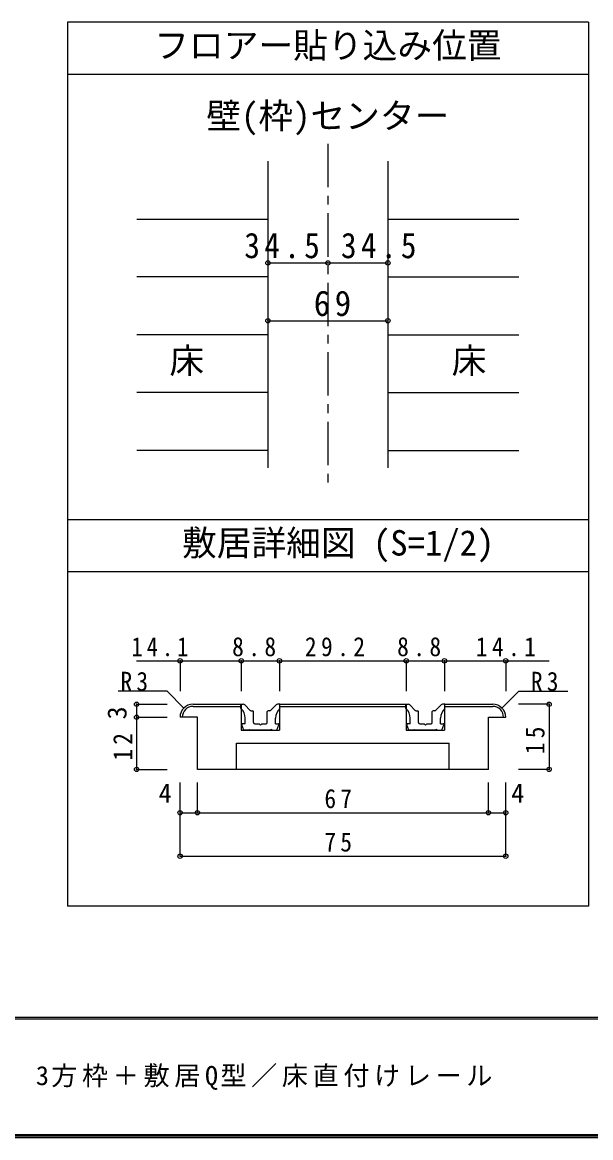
# Model space of a CAD drawing. Units: millimetres, scale not verified, with parts at other scales. Extents: x -973 to 977, y -718 to 696.
# Drawn here: x -394 to -67, y -701 to -58 of the extents above; entities that cross this region are included whole.
import ezdxf
from ezdxf.enums import TextEntityAlignment as Align

# ---------------------------------------------------------------- set-up
doc = ezdxf.new("R2010")
doc.units = ezdxf.units.MM
doc.header["$LTSCALE"] = 5
doc.header["$PDMODE"] = 32
doc.header["$PDSIZE"] = 2.5
doc.linetypes.add('CHAIN1', pattern=[8, 5, -1, 1, -1])
for name, color, linetype in [('0-1_通り芯', 4, 'CHAIN1'), ('0-3_仕上', 7, 'Continuous'), ('0-4_枠', 3, 'Continuous'), ('0-A_文字', 7, 'Continuous'), ('0-B_寸法', 7, 'Continuous'), ('1-4_枠', 3, 'Continuous'), ('1-7_金物', 7, 'Continuous'), ('1-B_ﾊｯﾁ', 7, 'Continuous'), ('F-1_通り芯', 6, 'Continuous'), ('F-A_寸法', 7, 'Continuous')]:
    doc.layers.add(name, color=color, linetype=linetype)
doc.styles.add('ＭＳ ゴシック', font='')
doc.styles.get('ＭＳ ゴシック').set_extended_font_data('MS Gothic')

msp = doc.modelspace()

# ---------------------------------------------------------------- linework, layer by layer
at = {"layer": '0-1_通り芯'}
msp.add_line((-218.347, -128.5), (-218.347, -325.007), dxfattribs=at)
at = {"layer": '0-3_仕上', "color": 4}
for p, q in [((-328.347, -171.801), (-252.847, -171.801)), ((-183.847, -171.801), (-108.347, -171.801)), ((-252.847, -205.103), (-328.347, -205.103)), ((-183.847, -205.103), (-108.347, -205.103)), ((-252.847, -238.404), (-328.347, -238.404)), ((-183.847, -238.404), (-108.347, -238.404)), ((-252.847, -271.706), (-328.347, -271.706)), ((-183.847, -271.706), (-108.347, -271.706)), ((-252.847, -305.007), (-328.347, -305.007)), ((-183.847, -305.007), (-108.347, -305.007))]:
    msp.add_line(p, q, dxfattribs=at)
at = {"layer": '0-4_枠'}
for p, q in [((-252.847, -138.5), (-252.847, -315.007)), ((-183.847, -138.5), (-183.847, -315.007))]:
    msp.add_line(p, q, dxfattribs=at)
at = {"layer": '0-A_文字', "color": 3}
for p, q in [((-68.347, -58.5), (-368.347, -58.5)), ((-368.347, -58.5), (-368.347, -567.5)), ((-68.347, -88.5), (-368.347, -88.5)), ((-68.347, -345.007), (-368.347, -345.007)), ((-68.347, -375.007), (-368.347, -375.007))]:
    msp.add_line(p, q, dxfattribs=at)
msp.add_lwpolyline([(-68.347, -58.5), (-68.347, -567.5), (-368.347, -567.5)], dxfattribs=at)
at = {"layer": '0-B_寸法', "color": 4}
for p, q in [((-252.847, -197.062), (-218.347, -197.062)), ((-218.347, -197.062), (-183.847, -197.062)), ((-252.847, -230.363), (-183.847, -230.363))]:
    msp.add_line(p, q, dxfattribs=at)
at = {"layer": '0-B_寸法'}
for p in [(-252.847, -197.062), (-218.347, -197.062), (-183.847, -197.062), (-252.847, -230.363), (-183.847, -230.363)]:
    msp.add_point(p, dxfattribs=at)
at = {"layer": '1-4_枠'}
for p, q in [((-295.978, -451.217), (-268.228, -451.217)), ((-295.978, -452.466), (-268.228, -452.466)), ((-268.228, -451.217), (-268.228, -466.217)), ((-246.228, -451.217), (-246.228, -466.217)), ((-246.228, -451.217), (-173.228, -451.217)), ((-246.228, -452.466), (-173.228, -452.466)), ((-173.228, -451.217), (-173.228, -466.217)), ((-151.228, -451.217), (-151.228, -466.217)), ((-151.228, -451.217), (-123.478, -451.217)), ((-151.228, -452.466), (-123.478, -452.466)), ((-293.478, -458.717), (-303.478, -458.717)), ((-293.478, -488.717), (-293.478, -458.717)), ((-125.978, -458.717), (-115.978, -458.717)), ((-125.978, -488.717), (-125.978, -458.717)), ((-268.228, -466.217), (-246.228, -466.217)), ((-173.228, -466.217), (-151.228, -466.217)), ((-148.478, -488.717), (-148.478, -473.716)), ((-125.978, -488.717), (-293.478, -488.717))]:
    msp.add_line(p, q, dxfattribs=at)
msp.add_lwpolyline([(-270.978, -488.717), (-270.978, -473.716), (-148.478, -473.716)], dxfattribs=at)
for centre, radius, start, end in [((-295.978, -458.717), 7.5, 90, 180), ((-295.978, -458.717), 6.25, 90, 180), ((-123.478, -458.717), 7.5, 0, 90), ((-123.478, -458.717), 6.25, 0, 90)]:
    msp.add_arc(centre, radius, start, end, dxfattribs=at)
at = {"layer": '1-7_金物'}
for p, q in [((-268.478, -451.217), (-267.121, -451.217)), ((-268.478, -453.717), (-268.478, -451.217)), ((-263.073, -454.747), (-266.237, -451.583)), ((-262.542, -454.967), (-261.728, -454.967)), ((-261.228, -461.717), (-261.228, -455.467)), ((-253.228, -461.717), (-253.228, -455.467)), ((-251.914, -454.967), (-252.728, -454.967)), ((-251.384, -454.747), (-248.219, -451.583)), ((-173.478, -451.217), (-172.121, -451.217)), ((-173.478, -453.717), (-173.478, -451.217)), ((-168.073, -454.747), (-171.237, -451.583)), ((-167.542, -454.967), (-166.728, -454.967)), ((-166.228, -461.717), (-166.228, -455.467)), ((-158.228, -461.717), (-158.228, -455.467)), ((-156.914, -454.967), (-157.728, -454.967)), ((-156.384, -454.747), (-153.219, -451.583)), ((-265.978, -462.467), (-267.478, -462.467)), ((-265.978, -462.467), (-265.978, -459.307)), ((-257.228, -463.217), (-256.478, -462.467)), ((-256.478, -462.467), (-253.978, -462.467)), ((-248.478, -462.467), (-248.478, -459.307)), ((-248.478, -462.467), (-246.978, -462.467)), ((-170.978, -462.467), (-172.478, -462.467)), ((-170.978, -462.467), (-170.978, -459.307)), ((-162.228, -463.217), (-161.478, -462.467)), ((-161.478, -462.467), (-158.978, -462.467)), ((-153.478, -462.467), (-153.478, -459.307)), ((-153.478, -462.467), (-151.978, -462.467)), ((-266.728, -466.217), (-267.943, -463.151)), ((-263.978, -466.217), (-266.728, -466.217)), ((-263.978, -466.217), (-263.478, -465.717)), ((-263.478, -465.717), (-262.978, -466.217)), ((-251.478, -466.217), (-262.978, -466.217)), ((-250.978, -465.717), (-251.478, -466.217)), ((-250.478, -466.217), (-250.978, -465.717)), ((-250.478, -466.217), (-247.728, -466.217)), ((-247.728, -466.217), (-246.513, -463.151)), ((-171.728, -466.217), (-172.943, -463.151)), ((-168.978, -466.217), (-171.728, -466.217)), ((-168.978, -466.217), (-168.478, -465.717)), ((-168.478, -465.717), (-167.978, -466.217)), ((-156.478, -466.217), (-167.978, -466.217)), ((-155.978, -465.717), (-156.478, -466.217)), ((-155.478, -466.217), (-155.978, -465.717)), ((-155.478, -466.217), (-152.728, -466.217)), ((-152.728, -466.217), (-151.513, -463.151))]:
    msp.add_line(p, q, dxfattribs=at)
for points in [[(-245.978, -453.717), (-245.978, -451.217), (-247.335, -451.217)], [(-150.978, -453.717), (-150.978, -451.217), (-152.335, -451.217)], [(-260.478, -462.467), (-257.978, -462.467), (-257.228, -463.217)], [(-165.478, -462.467), (-162.978, -462.467), (-162.228, -463.217)]]:
    msp.add_lwpolyline(points, dxfattribs=at)
for centre, radius, start, end in [((-273.478, -459.307), 7.5, 0, 48.19), ((-267.121, -452.467), 1.25, 45, 90), ((-262.542, -454.217), 0.75, 225, 270), ((-261.728, -455.467), 0.5, 0, 90), ((-252.728, -455.467), 0.5, 90, 180), ((-251.914, -454.217), 0.75, 270, 315), ((-240.978, -459.307), 7.5, 131.81, 180), ((-247.335, -452.467), 1.25, 90, 135), ((-178.478, -459.307), 7.5, 0, 48.19), ((-172.121, -452.467), 1.25, 45, 90), ((-167.542, -454.217), 0.75, 225, 270), ((-166.728, -455.467), 0.5, 0, 90), ((-157.728, -455.467), 0.5, 90, 180), ((-156.914, -454.217), 0.75, 270, 315), ((-145.978, -459.307), 7.5, 131.81, 180), ((-152.335, -452.467), 1.25, 90, 135), ((-267.478, -462.967), 0.5, 90, 201.616), ((-260.478, -461.717), 0.75, 180, 270), ((-253.978, -461.717), 0.75, 270, 0), ((-246.978, -462.967), 0.5, 338.384, 90), ((-172.478, -462.967), 0.5, 90, 201.616), ((-165.478, -461.717), 0.75, 180, 270), ((-158.978, -461.717), 0.75, 270, 0), ((-151.978, -462.967), 0.5, 338.384, 90)]:
    msp.add_arc(centre, radius, start, end, dxfattribs=at)
at = {"layer": '1-B_ﾊｯﾁ', "color": 4}
for p, q in [((-328.478, -426.216), (-268.228, -426.216)), ((-303.478, -426.216), (-303.478, -443.716)), ((-268.228, -426.216), (-268.228, -443.716)), ((-268.228, -426.216), (-246.228, -426.216)), ((-246.228, -426.216), (-246.228, -443.716)), ((-246.228, -426.216), (-173.228, -426.216)), ((-173.228, -426.216), (-173.228, -443.716)), ((-173.228, -426.216), (-151.228, -426.216)), ((-151.228, -426.216), (-151.228, -443.716)), ((-151.228, -426.216), (-90.978, -426.216)), ((-115.978, -426.216), (-115.978, -443.716)), ((-118.175, -453.413), (-108.478, -443.717)), ((-108.478, -443.717), (-80.238, -443.717)), ((-328.478, -451.217), (-310.978, -451.217)), ((-90.978, -451.216), (-108.691, -451.216)), ((-90.978, -451.216), (-90.978, -488.717)), ((-328.478, -458.717), (-310.978, -458.717)), ((-90.978, -488.717), (-108.691, -488.717)), ((-303.478, -513.717), (-303.478, -496.217)), ((-293.478, -513.717), (-293.478, -496.217)), ((-125.978, -513.717), (-125.978, -496.217)), ((-115.978, -513.717), (-115.978, -496.217)), ((-303.478, -513.717), (-115.978, -513.717)), ((-303.478, -538.717), (-303.478, -513.717)), ((-115.978, -538.717), (-115.978, -513.717)), ((-303.478, -538.717), (-115.978, -538.717))]:
    msp.add_line(p, q, dxfattribs=at)
for points in [[(-301.281, -453.413), (-310.978, -443.717), (-339.015, -443.717)], [(-328.478, -451.217), (-328.478, -488.717), (-310.978, -488.717)]]:
    msp.add_lwpolyline(points, dxfattribs=at)
at = {"layer": '1-B_ﾊｯﾁ'}
for p in [(-303.478, -426.216), (-268.228, -426.216), (-246.228, -426.216), (-173.228, -426.216), (-151.228, -426.216), (-115.978, -426.216), (-328.478, -451.217), (-90.978, -451.216), (-328.478, -458.717), (-328.478, -488.717), (-90.978, -488.717), (-303.478, -513.717), (-293.478, -513.717), (-125.978, -513.717), (-115.978, -513.717), (-303.478, -538.717), (-115.978, -538.717)]:
    msp.add_point(p, dxfattribs=at)
at = {"layer": 'F-1_通り芯'}
for p, q in [((976.653, -631.667), (-973.347, -631.667)), ((976.653, -632.5), (-973.347, -632.5)), ((976.653, -699.167), (-973.347, -699.167)), ((976.653, -700), (-973.347, -700)), ((976.653, -700.833), (-973.347, -700.833))]:
    msp.add_line(p, q, dxfattribs=at)

# ---------------------------------------------------------------- texts
at = {"layer": '0-A_文字', "style": 'ＭＳ ゴシック'}
for s, p in [('フロアー貼り込み位置', (-318.347, -83.5)), ('壁(枠)センター', (-288.347, -124.091)), ('床', (-309.597, -265.055)), ('床', (-147.097, -265.055)), ('敷居詳細図 (S=1/2)', (-302.356, -370.007))]:
    msp.add_text(s, height=14.66, dxfattribs=at).set_placement(p, align=Align.BOTTOM_LEFT)
at = {"layer": '0-B_寸法', "char_height": 14.66, "attachment_point": 7, "style": 'ＭＳ ゴシック'}
for s, insert in [('\\T1.28;\\W0.9;34.5', (-266.465, -194.562)), ('\\T1.28;\\W0.9;34.5', (-210.828, -194.562)), ('\\T1.27;\\W0.95;69', (-226.472, -227.863))]:
    msp.add_mtext(s, dxfattribs=dict(at, insert=insert))
at = {"layer": '1-B_ﾊｯﾁ', "style": 'ＭＳ ゴシック'}
msp.add_text('3', height=11, rotation=90, dxfattribs=at).set_placement((-330.978, -459.966), align=Align.BOTTOM_LEFT)
for p in [(-315.766, -511.217), (-112.79, -511.217)]:
    msp.add_text('4', height=11, dxfattribs=at).set_placement(p, align=Align.BOTTOM_LEFT)
at = {"layer": '1-B_ﾊｯﾁ', "char_height": 11, "attachment_point": 7, "style": 'ＭＳ ゴシック'}
for s, insert in [('\\T1.38;\\W0.85;14.1', (-331.402, -423.716)), ('\\T1.38;\\W0.9;8.8', (-273.478, -423.716)), ('\\T1.38;\\W0.9;29.2', (-231.603, -423.716)), ('\\T1.38;\\W0.9;8.8', (-178.478, -423.716)), ('\\T1.38;\\W0.9;14.1', (-133.193, -423.716)), ('\\T1.36;\\W0.9;R3', (-337.765, -443.717)), ('\\T1.36;\\W0.9;R3', (-101.488, -443.717)), ('\\T1.36;\\W0.9;67', (-220.353, -511.217)), ('\\T1.36;\\W0.9;75', (-220.353, -536.217))]:
    msp.add_mtext(s, dxfattribs=dict(at, insert=insert))
at = {"layer": '1-B_ﾊｯﾁ', "char_height": 11, "attachment_point": 7, "rotation": 90, "style": 'ＭＳ ゴシック'}
for s, insert in [('\\T1.36;\\W0.9;12', (-330.978, -483.717)), ('\\T1.36;\\W0.9;15', (-93.478, -479.966))]:
    msp.add_mtext(s, dxfattribs=dict(at, insert=insert))
at = {"layer": 'F-A_寸法', "insert": (-846.68, -673.333), "char_height": 11, "attachment_point": 7, "style": 'ＭＳ ゴシック'}
msp.add_mtext('\\T1.18;ドレタス\u3000H24\\~４枚引き違い戸（レールタイプ）調整枠\u30003方枠＋敷居Q型／床直付けレール', dxfattribs=at)

doc.saveas('drawing.dxf')
